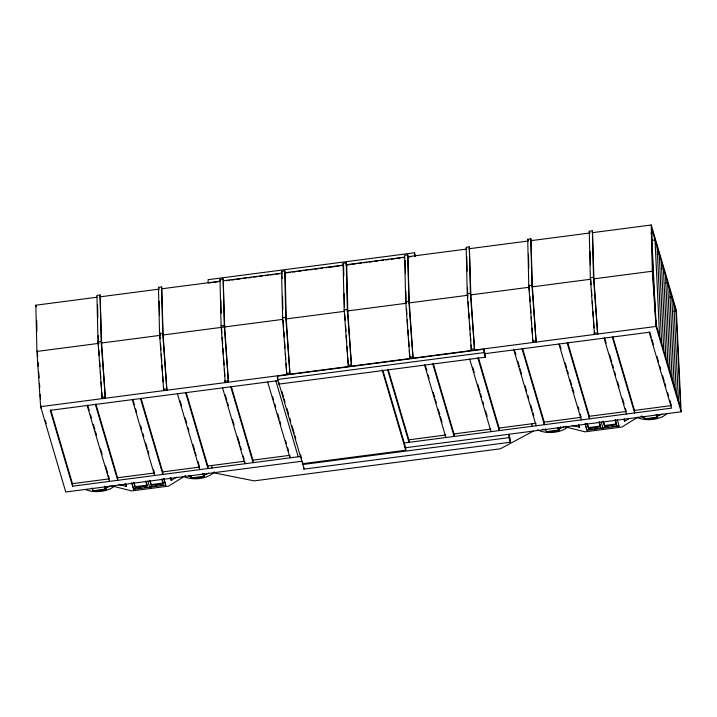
<?xml version="1.0" encoding="UTF-8"?>
<svg xmlns="http://www.w3.org/2000/svg" width="717" height="717" viewBox="0 0 717 717"><rect width="100%" height="100%" fill="white"/><g stroke="black" fill="none" stroke-linecap="round" stroke-linejoin="round"><path stroke-width="1.08" d="M92.036 487.901L93.443 491.288L105.757 489.684L106.815 486.78M545.368 428.811L546.784 432.199L559.099 430.594L560.506 426.714M170.341 477.558L171.202 480.471L176.606 477.128M185.631 475.577L168.603 486.108L131.677 490.921L111.727 485.893M623.969 419.436L624.543 421.381L629.051 418.594M638.022 417.079L621.944 427.018L585.018 431.831L565.068 426.803M533.457 431.051L500.341 448.788L254.177 480.874L213.451 472.754M415.573 256.444L414.498 252.778L208.091 279.675L208.253 283.063M100.093 295.001L101.178 341.48L105.336 398.24L101.617 342.995L100.093 295.001L96.929 295.413L98.014 341.892L102.172 398.652L101.733 392.02M163.494 387.314L163.718 390.631L159.55 333.871L158.475 287.392L161.639 286.979L163.162 334.973L166.882 390.218L162.714 333.459L161.639 286.979M225.111 380.395L225.255 382.609L221.087 325.85L220.011 279.37L223.175 278.958L224.699 326.952L228.418 382.197L224.251 325.437L223.175 278.958M286.791 374.588L282.632 317.828L281.548 271.349L284.712 270.936L285.169 272.693L286.235 318.931L289.955 374.175L285.796 317.416L284.712 270.936M348.337 366.566L344.169 309.807L343.093 263.327L346.257 262.915L346.705 264.672L347.781 310.909L351.5 366.154L347.333 309.394L346.257 262.915M407.794 254.893L408.869 301.373L413.037 358.133L409.317 302.888L407.794 254.893L404.63 255.306L405.705 301.785L409.873 358.545M469.33 246.872L470.415 293.352L474.573 350.111L470.854 294.866L469.33 246.872L466.167 247.284L467.251 293.764L471.41 350.523L471.042 345.002M532.731 339.186L532.955 342.502L528.788 285.751L527.712 239.263L530.876 238.851L532.399 286.845L536.119 342.09L531.951 285.339L530.876 238.851M594.339 332.276L594.492 334.481L590.324 277.73L589.249 231.241L592.412 230.829L593.936 278.823L597.655 334.068L593.488 277.318L592.412 230.829M302.036 461.21L65.758 492.005L40.636 406.664L36.917 351.429L35.85 305.2L96.947 297.241M100.281 296.802L159.147 289.13M161.37 288.843L220.244 281.172M223.579 280.732L282.453 273.06M284.676 272.774L343.551 265.093L343.802 276.09M345.764 264.806L404.639 257.134M407.973 256.704L466.848 249.023M469.07 248.736L527.945 241.064M531.279 240.625L590.145 232.953M592.367 232.667L651.242 224.995L676.364 310.336L681.15 411.8L405.006 447.793M209.364 282.919L218.237 281.763M226.007 280.75L229.341 280.311M231.555 280.024L234.889 279.585M237.103 279.298L240.437 278.868M242.651 278.572L245.985 278.142M248.199 277.855L251.533 277.416M253.755 277.129L257.08 276.699M259.303 276.403L262.628 275.973M264.851 275.687L268.176 275.247M270.399 274.961L273.724 274.53M275.946 274.235L279.272 273.804M284.819 273.078L290.367 272.361M292.59 272.066L295.915 271.635M298.138 271.349L301.472 270.909M303.685 270.623L307.019 270.184M309.233 269.897L312.567 269.467M314.781 269.171L318.115 268.741M320.329 268.454L322.551 268.167M325.877 267.728L339.195 265.989M341.417 265.702L343.64 265.415M346.965 264.976L355.838 263.82M358.061 263.533L361.395 263.103M363.609 262.807L366.943 262.377M369.156 262.09L372.49 261.651M374.704 261.364L378.038 260.934M380.252 260.638L383.586 260.208M385.809 259.921L389.134 259.482M391.357 259.195L394.682 258.756M396.904 258.47L400.229 258.039M402.452 257.753L404.666 257.457M408 257.027L411.325 256.587M650.884 233.133L652.936 232.864M657.157 254.463L659.21 254.194L663.763 350.586M221.087 325.85L224.251 325.437L224.699 326.952M282.632 317.828L285.796 317.416L286.235 318.931M590.324 277.73L593.488 277.318L593.936 278.823M661.352 268.687L663.395 268.427L667.948 364.81M36.917 351.429L99.125 343.318M101.348 343.031L160.214 335.35M163.548 334.92L282.408 319.423M285.742 318.993L344.617 311.321L344.169 309.807L347.333 309.394L347.781 310.909M346.84 311.026L405.705 303.354M409.04 302.924L467.914 295.252M471.248 294.812L529.012 287.284M590.109 279.316L532.346 286.854L531.951 285.339L528.788 285.751L529.531 291.676M593.434 278.886L652.309 271.214L651.242 224.995M665.537 282.919L667.59 282.65L672.134 379.033M669.723 297.143L671.775 296.874L676.319 393.257M673.908 311.366L675.961 311.097L680.505 407.48L656.369 325.482L652.837 273.007L651.825 229.09L675.961 311.097M101.742 397.388L104.906 396.976M163.288 389.367L166.452 388.955M224.824 381.345L227.988 380.933M286.361 373.324L289.525 372.912M347.906 365.303L351.061 364.89M409.443 357.281L412.607 356.869M470.979 349.26L474.143 348.847M532.516 341.238L535.68 340.826M594.061 333.217L597.225 332.805M40.636 406.664L656.028 326.45L681.15 411.8M277.407 376.129L483.814 349.224L485.167 353.813L485.319 357.191L278.922 384.097L277.569 379.508L277.407 376.129L277.954 377.958M277.569 379.508L483.975 352.603L485.319 357.191M278.097 380.628L50.235 410.33L72.569 486.198L300.423 456.496M484.513 353.723L649.217 332.258L671.551 408.125L404.549 442.927M50.746 409.936L72.444 483.661L109.369 478.848L108.428 475.64M95.872 404.047L117.579 477.782L154.496 472.969L153.555 469.76M141.007 398.168L162.705 471.894L199.631 467.081L198.053 461.739M186.133 392.289L207.831 466.014L244.757 461.201L244.838 462.895M231.259 386.4L252.958 460.135L289.883 455.322L290.009 457.858L267.674 381.991M388.103 369.291L408.86 439.808L445.786 434.995M433.238 363.402L453.986 433.928L490.912 429.116M478.364 357.523L499.122 428.049L536.047 423.236M522.55 348.435L544.248 422.17L581.173 417.357L580.232 414.148M567.676 342.556L589.374 416.281L626.299 411.468L625.358 408.269M612.802 336.676L634.509 410.402L671.426 405.589L669.857 400.247M92.869 490.76L105.184 489.155L105.757 489.684L105.677 487.99M190.677 475.703L191.331 477.925L203.646 476.321L204.22 476.85L191.914 478.454L188.983 475.756M546.211 431.67L558.516 430.066L559.099 430.594L559.018 428.9M644.018 416.613L644.673 418.836L656.987 417.231L657.561 417.76L645.246 419.364L641.598 415.994M382.905 370.483L405.643 447.704L405.759 450.24L302.556 463.693L278.877 383.245M302.592 464.544L508.998 437.639L510.352 442.228L303.945 469.124L302.475 462.008M133.954 482.577L135.172 486.7L147.119 485.14L147.164 485.983L135.208 487.542L133.694 482.389M150.014 480.48L151.224 484.602L163.18 483.043L163.216 483.894L151.26 485.445L149.745 480.291M587.295 423.487L588.514 427.61L600.461 426.05L600.505 426.893L588.549 428.452L587.035 423.299M603.347 421.39L604.565 425.513L616.512 423.953L616.557 424.805L604.601 426.355L603.087 421.202M131.767 482.738L133.577 488.869L135.719 488.591M137.852 488.313L141.07 487.892M144.278 487.47L146.42 487.193M151.771 486.493L149.647 487.202L147.845 481.071M154.98 486.081L157.122 485.803M160.33 485.382L162.472 485.104M589.051 429.501L592.269 429.08M594.402 428.802L597.619 428.381M600.828 427.968L602.988 428.112L601.187 421.981M605.112 427.404L608.321 426.991M611.529 426.57L613.671 426.292M616.88 425.871L619.04 426.015L586.936 430.2L585.126 424.07M131.794 483.159L133.595 489.29L165.699 485.104L163.879 478.553M572.094 425.414L579.417 427.26L579.336 425.566M118.753 484.504L126.075 486.35L125.995 484.656M644.673 418.836L645.246 419.364L644.466 416.694M191.331 477.925L191.914 478.454L191.385 476.68M651.35 238.34L651.95 240.374L655.024 239.971L659.577 336.354M649.727 331.863L651.305 337.205M651.932 339.338L653.501 344.68M656.96 356.439L658.538 361.78M659.792 366.055L660.733 369.255M662.625 375.672L664.193 381.014M664.829 383.147L665.77 386.355M667.652 392.764L668.602 395.972M656.145 414.372L656.987 417.231M612.3 337.071L634.626 412.938L634.509 410.402M604.601 337.743L606.17 343.084M609.629 354.834L611.834 362.318M612.461 364.451L613.402 367.66M614.666 371.935L615.607 375.143M617.498 381.552L619.067 386.893M622.526 398.652L624.104 403.994M604.09 338.137L626.416 414.005M617.22 419.463L619.04 426.015M615.303 419.83L616.512 423.953M615.043 419.651L616.557 424.805M599.251 421.928L600.461 426.05M598.982 421.739L600.505 426.893M567.165 342.95L589.499 418.818L589.374 416.281M585.108 423.648L586.936 430.2M560.102 345.764L561.044 348.964M565.13 362.856L566.708 368.197M567.335 370.339L568.276 373.539M570.167 379.956L571.736 385.298M572.363 387.431L573.941 392.773M578.027 406.664L578.969 409.873M558.964 344.026L581.29 419.893M578.556 424.347L579.417 427.26M558.31 427.924L559.099 430.594M557.862 427.843L558.516 430.066M522.039 348.838L544.364 424.706L544.248 422.17M514.976 351.644L515.917 354.852M517.799 361.26L519.377 366.602M520.004 368.735L521.573 374.086M525.032 385.836L526.61 391.177M527.864 395.452L528.805 398.661M530.697 405.069L532.265 410.411M532.901 412.553L533.842 415.752M513.838 349.905L536.164 425.773M470.854 294.866L470.415 293.352L467.251 293.764L467.842 297.483M477.854 357.926L499.238 430.585L499.122 428.049M472.673 367.14L474.251 372.482M477.701 384.24L479.906 391.715M480.533 393.857L481.483 397.057M482.738 401.332L483.679 404.54M485.57 410.949L487.139 416.29M469.653 358.993L491.037 431.652M432.727 363.806L454.112 436.465L453.986 433.928M409.317 302.888L408.869 301.373L405.705 301.785L406.154 303.3L405.876 291.192M425.342 365.545L426.92 370.886M428.174 375.161L429.116 378.37M433.202 392.262L434.78 397.603M435.407 399.736L436.348 402.945M438.239 409.353L439.808 414.695M440.435 416.837L442.013 422.179M424.518 364.872L445.902 437.531M387.592 369.685L408.986 442.344L408.86 439.808M382.08 369.802L405.759 450.24M281.915 391.437L283.493 396.806M284.129 398.948L285.07 402.165M286.97 408.6L288.548 413.96M289.811 418.253L290.752 421.471M292.016 425.764L294.23 433.274M294.857 435.416L295.807 438.634M300.54 454.721L301.49 457.939M275.884 380.924L298.209 456.783M272.585 396.555L273.536 399.754M274.79 404.029L275.731 407.238M277.622 413.646L279.191 418.988M279.818 421.13L280.768 424.33M285.483 440.363L286.424 443.563M287.687 447.838L288.628 451.047M230.757 386.804L253.083 462.671L252.958 460.135M225.255 394.95L226.832 400.292M227.459 402.434L228.4 405.643M232.496 419.526L234.065 424.876M237.524 436.626L239.729 444.11M240.356 446.243L241.297 449.451M243.188 455.86L244.13 459.068M222.548 387.87L244.873 463.738M185.622 392.683L207.957 468.551L207.831 466.014M163.162 334.973L162.714 333.459L159.55 333.871L160.223 338.702M202.803 473.462L203.646 476.321M180.128 400.839L181.706 406.18M185.165 417.93L186.734 423.272M187.988 427.547L188.938 430.756M193.025 444.648L194.594 449.989M195.221 452.122L196.171 455.331M177.422 393.758L199.747 469.617M140.496 398.571L162.822 474.43L162.705 471.894M163.897 478.974L165.699 485.104M161.961 478.92L163.18 483.043M162.006 479.772L163.216 483.894M132.797 399.235L134.375 404.585M135.63 408.851L136.571 412.06M140.657 425.952L141.607 429.16M142.862 433.435L143.803 436.635M145.694 443.052L147.263 448.394M147.899 450.527L148.84 453.736M132.286 399.638L154.621 475.505M145.91 481.017L147.119 485.14M145.945 481.86L147.164 485.983M101.617 342.995L101.178 341.48L98.014 341.892L98.605 345.612M125.215 483.437L126.075 486.35M95.37 404.451L117.696 480.318L117.579 477.782M87.671 405.123L89.24 410.465M90.503 414.74L91.444 417.939M93.335 424.356L94.904 429.698M95.531 431.831L96.472 435.04M100.568 448.932L102.137 454.273M105.596 466.023L107.801 473.507M87.16 405.517L109.486 481.385M104.709 486.126L105.757 489.684M104.53 486.933L105.184 489.155M35.85 305.2L36.307 306.768M45.377 420.637L46.273 423.684M589.249 231.241L589.706 232.998M527.712 239.263L528.16 241.02M343.093 263.327L343.551 265.084M281.548 271.349L282.131 278.608M220.011 279.37L220.469 281.127M158.475 287.392L158.932 289.148M652.309 271.214L656.028 326.45M590.772 279.236L591.14 284.757M591.516 290.286L591.884 295.807M592.26 301.328L592.627 306.858M592.932 311.277L593.3 316.806M593.595 321.225L594.043 327.848M529.827 296.094L530.204 301.615M530.499 306.042L530.947 312.666M531.243 317.084L531.691 323.717M531.987 328.135L532.355 333.665M468.138 301.902L468.586 308.534M468.882 312.953L469.259 318.482M469.626 324.003L470.002 329.533M470.298 333.952L470.746 340.575M406.521 308.821L406.897 314.351M407.265 319.872L407.641 325.393M407.937 329.82L408.314 335.341M408.609 339.759L409.057 346.392M409.353 350.81L409.801 357.442M344.841 314.638L345.209 320.158M345.585 325.679L345.952 331.209M346.248 335.628L346.696 342.26M346.992 346.678L347.369 352.199M347.736 357.729L348.112 363.25M283.152 320.445L283.591 327.077M283.896 331.496L284.264 337.017M284.64 342.547L285.007 348.068M285.384 353.598L285.751 359.118M286.047 363.537L286.424 369.067M221.535 327.364L221.911 332.885M222.207 337.304L222.655 343.936M222.951 348.354L223.319 353.884M223.695 359.405L224.062 364.926M224.358 369.354L224.806 375.977M160.59 344.223L160.966 349.744M161.262 354.171L161.71 360.794M162.006 365.213L162.374 370.743M162.75 376.264L163.118 381.794M98.901 350.03L99.278 355.56M99.645 361.081L100.021 366.611M100.389 372.132L100.765 377.662M101.061 382.08L101.429 387.601M37.669 356.564L37.392 351.025M38.046 362.148L38.351 366.611M38.727 372.195L39.094 377.778M39.471 383.362L39.776 387.825M40.224 394.529L40.528 398.993M673.863 303.981L678.416 400.373M669.678 289.758L674.231 386.14M665.493 275.534L670.037 371.917M661.307 261.311L665.851 357.693M657.122 247.087L661.666 343.47M652.103 243.699L655.508 315.713M655.714 320.14L655.974 325.679M657.399 414.381L657.561 417.76M624.426 418.845L624.543 421.381M604.565 425.513L604.601 426.355M588.514 427.61L588.549 428.452M531.942 423.774L532.059 426.31M510.352 442.228L510.19 438.84L508.837 434.26L508.998 437.639M483.814 349.224L483.975 352.603M414.498 252.778L414.659 256.157M303.865 467.439L303.945 469.124M278.841 382.403L278.922 384.097M211.936 465.476L212.053 468.013M204.058 473.471L204.22 476.85M171.085 477.934L171.202 480.471M151.224 484.602L151.26 485.445M135.172 486.7L135.208 487.542M72.444 483.661L72.569 486.198M40.977 405.688L41.102 408.224M590.136 251.712L590.441 264.923M528.465 254.23L528.796 268.543M529.182 285.052L529.236 287.257M466.803 256.749L467.134 271.062M467.511 287.571L467.69 295.279M405.159 260.37L405.463 273.571M344.205 293.71L344.51 306.912M282.543 296.22L282.848 309.43M220.899 299.84L221.203 313.051M159.21 301.257L159.541 315.57M159.918 332.079L159.999 335.386M97.566 304.877L97.871 318.088M98.283 335.699L98.453 343.407M36.684 320.284L36.934 331.263M110.086 485.929A16.643 9.688 -2.7 0 1 105.802 487.999M114.514 486.072A20.399 11.875 -2.7 0 1 86.103 489.774M208.548 473.095A16.643 9.688 -2.7 0 1 204.264 475.165M190.57 476.151A16.643 9.688 -2.7 0 1 188.589 475.703M214.374 471.876A20.399 11.875 -2.7 0 1 184.565 476.939M567.855 426.982A20.399 11.875 -2.7 0 1 537.374 429.77M563.428 426.839A16.643 9.688 -2.7 0 1 560.085 428.56M545.449 429.895A16.643 9.688 -2.7 0 1 542.518 429.16M661.89 414.005A16.643 9.688 -2.7 0 1 657.606 416.075M642.907 416.855A16.643 9.688 -2.7 0 1 640.98 416.326M666.317 414.148A20.399 11.875 -2.7 0 1 637.906 417.85"/></g></svg>
